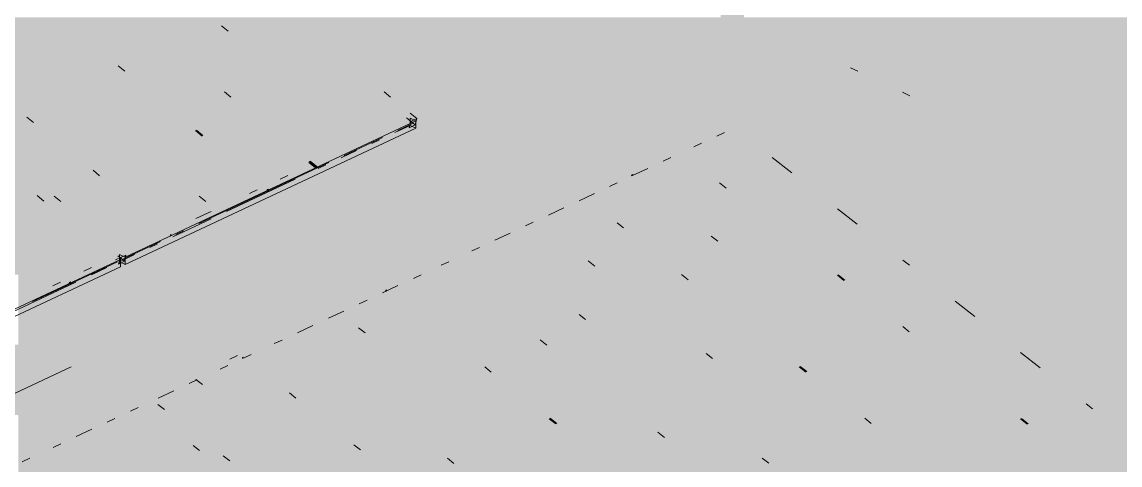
# Model space of a CAD drawing. Header units: millimetres. Extents: x 5 to 1315, y 5 to 292.
# Drawn here: x 1138.85 to 1146.66, y 240.31 to 243.47 of the extents above; entities that cross this region are included whole.
import ezdxf

# ---------------------------------------------------------------- set-up
doc = ezdxf.new("R2010")
doc.units = ezdxf.units.MM
doc.layers.add('EXISTING', color=7, linetype='Continuous')
doc.layers.add('IMAGES', color=7, linetype='Continuous')

# ---------------------------------------------------------------- blocks, each defined once
blk = doc.blocks.new('SHEET_03')
at = {"layer": 'EXISTING', "color": 250, "lineweight": 9}
for p, q in [((240.3138, 243.4017), (240.2673, 243.4399)), ((239.5774, 243.116), (239.5309, 243.1542)), ((244.7962, 243.1156), (244.7433, 243.1405)), ((240.2873, 242.9693), (240.3338, 242.9311)), ((241.4707, 242.9311), (241.4243, 242.9693)), ((245.167, 242.9416), (245.114, 242.9665)), ((241.6565, 242.7783), (241.6101, 242.8165)), ((238.8808, 242.789), (238.9273, 242.7508)), ((239.5811, 241.7907), (241.6509, 242.7624)), ((241.5003, 242.6788), (241.6092, 242.7299)), ((241.5211, 242.695), (241.63, 242.7462)), ((241.63, 242.7462), (241.5836, 242.7844)), ((241.6452, 242.7336), (241.5988, 242.7718)), ((241.6149, 242.7588), (241.6035, 242.714)), ((241.6035, 242.714), (241.6452, 242.7336)), ((241.6092, 242.782), (241.6509, 242.7624)), ((241.6092, 242.7299), (241.6092, 242.782)), ((241.6509, 242.7104), (241.6092, 242.7299)), ((241.6565, 242.7783), (241.6149, 242.7588)), ((241.6452, 242.7336), (241.6565, 242.7783)), ((241.6509, 242.7624), (241.6509, 242.7104)), ((239.5811, 241.7387), (241.6509, 242.7104)), ((240.0817, 242.6928), (240.1282, 242.6546)), ((240.1348, 242.6577), (240.0884, 242.6959)), ((241.1398, 242.516), (241.4122, 242.6439)), ((243.7923, 242.6539), (243.8467, 242.6794)), ((241.3369, 242.6021), (241.3913, 242.6276)), ((243.6289, 242.5772), (243.6833, 242.6027)), ((241.119, 242.4998), (241.2279, 242.5509)), ((243.411, 242.4749), (243.4655, 242.5005)), ((244.3255, 242.3924), (244.1858, 242.502)), ((239.3985, 242.372), (239.352, 242.4102)), ((240.105, 242.0302), (241.0309, 242.4649)), ((240.9359, 242.4275), (240.8894, 242.4657)), ((240.8912, 242.4729), (240.9377, 242.4347)), ((240.9425, 242.4307), (240.8961, 242.4688)), ((240.9444, 242.4378), (240.8979, 242.476)), ((240.9377, 242.4347), (240.9359, 242.4275)), ((240.9359, 242.4275), (240.9425, 242.4307)), ((240.9444, 242.4378), (240.9377, 242.4347)), ((240.9425, 242.4307), (240.9444, 242.4378)), ((240.9556, 242.4231), (241.0101, 242.4486)), ((243.1931, 242.3726), (243.3021, 242.4237)), ((240.302, 242.1162), (240.7922, 242.3464)), ((240.7377, 242.3728), (240.6833, 242.3473)), ((243.0297, 242.2959), (243.0842, 242.3215)), ((243.1863, 242.3701), (243.1879, 242.3774)), ((243.193, 242.3732), (243.1863, 242.3701)), ((243.1879, 242.3774), (243.1946, 242.3805)), ((243.1946, 242.3805), (243.193, 242.3732)), ((240.5199, 242.2705), (240.4654, 242.245)), ((240.5927, 242.2727), (240.5909, 242.2656)), ((240.5909, 242.2656), (240.5976, 242.2687)), ((240.5994, 242.2759), (240.5927, 242.2727)), ((240.5976, 242.2687), (240.5994, 242.2759)), ((242.8119, 242.1936), (242.9208, 242.2447)), ((243.8124, 242.32), (243.8589, 242.2834)), ((238.9543, 242.2297), (239.0008, 242.1915)), ((239.1222, 242.1885), (239.0758, 242.2267)), ((240.1084, 242.2254), (240.1549, 242.1872)), ((240.1931, 242.1171), (240.0841, 242.066)), ((242.594, 242.0913), (242.7029, 242.1425)), ((244.7913, 242.0268), (244.6515, 242.1365)), ((239.9207, 241.9372), (240.1931, 242.0651)), ((242.4306, 242.0146), (242.4851, 242.0402)), ((243.1291, 241.9992), (243.0825, 242.0358)), ((239.9028, 241.9488), (239.901, 241.9417)), ((239.901, 241.9417), (239.9077, 241.9448)), ((239.9095, 241.952), (239.9028, 241.9488)), ((239.9077, 241.9448), (239.9095, 241.952)), ((239.9416, 241.9535), (239.996, 241.979)), ((242.2127, 241.9123), (242.3217, 241.9635)), ((243.8001, 241.9053), (243.7535, 241.9418)), ((239.5603, 241.7745), (239.8326, 241.9023)), ((239.7573, 241.8605), (239.8118, 241.8861)), ((242.0493, 241.8356), (242.1038, 241.8612)), ((237.5114, 240.819), (239.5478, 241.7751)), ((239.5534, 241.791), (239.5118, 241.7714)), ((239.529, 241.8001), (239.5755, 241.7619)), ((239.5451, 241.7871), (239.5338, 241.7423)), ((239.5394, 241.8103), (239.5394, 241.7582)), ((239.5811, 241.7907), (239.5394, 241.8103)), ((239.5394, 241.7582), (239.6484, 241.8094)), ((239.5421, 241.7462), (239.5534, 241.791)), ((239.5868, 241.8066), (239.5451, 241.7871)), ((239.5478, 241.7751), (239.5478, 241.723)), ((239.5755, 241.7619), (239.5868, 241.8066)), ((239.5811, 241.7387), (239.5811, 241.7907)), ((237.5114, 240.767), (239.5478, 241.723)), ((238.9215, 241.4746), (239.5269, 241.7588)), ((239.341, 241.7171), (239.286, 241.6913)), ((239.341, 241.6651), (239.4511, 241.7167)), ((239.5338, 241.7423), (239.5755, 241.7619)), ((239.5394, 241.7582), (239.5811, 241.7387)), ((241.8315, 241.7333), (241.8859, 241.7589)), ((242.9239, 241.7276), (242.8773, 241.7641)), ((245.1639, 241.7343), (245.1173, 241.7709)), ((241.633, 241.6402), (241.688, 241.666)), ((243.5416, 241.6671), (243.5882, 241.6305)), ((244.6507, 241.6619), (244.6973, 241.6254)), ((244.704, 241.6285), (244.6574, 241.6651)), ((238.7356, 241.3808), (239.2309, 241.6134)), ((239.1208, 241.6137), (239.0658, 241.5879)), ((239.1851, 241.6119), (239.1833, 241.6047)), ((239.1833, 241.6047), (239.19, 241.6079)), ((239.1918, 241.615), (239.1851, 241.6119)), ((239.19, 241.6079), (239.1918, 241.615)), ((241.4129, 241.5368), (241.5229, 241.5885)), ((241.4337, 241.5473), (241.4354, 241.5546)), ((241.4404, 241.5504), (241.4337, 241.5473)), ((241.4354, 241.5546), (241.442, 241.5577)), ((241.442, 241.5577), (241.4404, 241.5504)), ((241.2477, 241.4593), (241.3028, 241.4851)), ((245.6296, 241.3687), (245.4899, 241.4784)), ((241.0276, 241.3559), (241.1377, 241.4076)), ((242.8584, 241.3463), (242.8118, 241.3828)), ((240.8074, 241.2526), (240.9175, 241.3043)), ((241.2889, 241.2522), (241.2424, 241.2887)), ((245.1165, 241.2963), (245.163, 241.2598)), ((240.6423, 241.1751), (240.6974, 241.2009)), ((242.5818, 241.1648), (242.5352, 241.2013)), ((240.3805, 241.0913), (240.3255, 241.0654)), ((240.4155, 241.0693), (240.4172, 241.0766)), ((240.4172, 241.0766), (240.4238, 241.0797)), ((240.4222, 241.0717), (240.4772, 241.0975)), ((243.7622, 241.0695), (243.7157, 241.1061)), ((246.0954, 241.0031), (245.9556, 241.1128)), ((238.4629, 240.6652), (239.1963, 241.0095)), ((240.257, 240.9942), (240.3121, 241.02)), ((242.1872, 240.9728), (242.1407, 241.0093)), ((244.38, 241.009), (244.4266, 240.9724)), ((244.4332, 240.9756), (244.3866, 241.0121)), ((240.0369, 240.8908), (240.0919, 240.9167)), ((240.0844, 240.9204), (240.0828, 240.9131)), ((240.131, 240.8838), (240.0844, 240.9204)), ((239.8167, 240.7875), (239.9268, 240.8392)), ((240.7964, 240.7872), (240.7499, 240.8238)), ((239.6183, 240.6943), (239.6733, 240.7201)), ((239.86, 240.7049), (239.8134, 240.7415)), ((246.468, 240.7107), (246.4214, 240.7472)), ((239.4532, 240.6168), (239.5082, 240.6426)), ((242.5998, 240.6406), (242.6463, 240.6041)), ((242.653, 240.6072), (242.6064, 240.6438)), ((244.8457, 240.6434), (244.8923, 240.6069)), ((245.9548, 240.6383), (246.0014, 240.6017)), ((246.0081, 240.6049), (245.9615, 240.6414)), ((239.233, 240.5134), (239.3431, 240.5651)), ((243.4201, 240.5067), (243.3736, 240.5433)), ((239.0679, 240.4359), (239.1229, 240.4618)), ((240.0644, 240.4503), (240.111, 240.4138)), ((241.2089, 240.4551), (241.2555, 240.4185)), ((240.3257, 240.3393), (240.2791, 240.3759)), ((238.8478, 240.3326), (238.9028, 240.3584)), ((241.8744, 240.3585), (241.9209, 240.322)), ((244.1625, 240.3227), (244.1159, 240.3592))]:
    blk.add_line(p, q, dxfattribs=at)
at = {"layer": 'IMAGES', "color": 7}
for points in [[(243.8206, 243.3333), (243.9872, 243.3333), (243.8206, 243.6667), (243.9872, 243.6667)], [(238.155, 243.3333), (240.6545, 243.3333), (238.155, 243.5), (240.6545, 243.5)], [(240.6545, 243.3333), (240.8211, 243.3333), (240.6545, 243.5), (240.8211, 243.5)], [(240.8211, 243.3333), (240.9878, 243.3333), (240.8211, 243.5), (240.9878, 243.5)], [(240.9878, 243.3333), (241.1544, 243.3333), (240.9878, 243.5), (241.1544, 243.5)], [(241.1544, 243.3333), (243.3207, 243.3333), (241.1544, 243.5), (243.3207, 243.5)], [(243.3207, 243.3333), (243.4873, 243.3333), (243.3207, 243.5), (243.4873, 243.5)], [(243.4873, 243.3333), (243.654, 243.3333), (243.4873, 243.5), (243.654, 243.5)], [(243.654, 243.3333), (243.8206, 243.3333), (243.654, 243.5), (243.8206, 243.5)], [(243.9872, 243.3333), (244.1539, 243.3333), (243.9872, 243.5), (244.1539, 243.5)], [(244.1539, 243.1667), (244.3205, 243.1667), (244.1539, 243.5), (244.3205, 243.5)], [(244.3205, 243.3333), (244.4871, 243.3333), (244.3205, 243.5), (244.4871, 243.5)], [(244.4871, 243.3333), (244.8204, 243.3333), (244.4871, 243.5), (244.8204, 243.5)], [(244.8204, 243.3333), (247.3199, 243.3333), (244.8204, 243.5), (247.3199, 243.5)], [(237.9883, 243.1667), (239.3214, 243.1667), (237.9883, 243.3333), (239.3214, 243.3333)], [(239.3214, 243.1667), (239.4881, 243.1667), (239.3214, 243.3333), (239.4881, 243.3333)], [(239.4881, 243.1667), (240.4879, 243.1667), (239.4881, 243.3333), (240.4879, 243.3333)], [(240.4879, 243.1667), (240.6545, 243.1667), (240.4879, 243.3333), (240.6545, 243.3333)], [(240.6545, 243.1667), (240.9878, 243.1667), (240.6545, 243.3333), (240.9878, 243.3333)], [(240.9878, 243.1667), (241.1544, 243.1667), (240.9878, 243.3333), (241.1544, 243.3333)], [(241.1544, 243.1667), (241.3211, 243.1667), (241.1544, 243.3333), (241.3211, 243.3333)], [(241.3211, 243.1667), (241.4877, 243.1667), (241.3211, 243.3333), (241.4877, 243.3333)], [(241.4877, 243.1667), (243.654, 243.1667), (241.4877, 243.3333), (243.654, 243.3333)], [(243.654, 243.1667), (243.8206, 243.1667), (243.654, 243.3333), (243.8206, 243.3333)], [(243.8206, 243.1667), (243.9872, 243.1667), (243.8206, 243.3333), (243.9872, 243.3333)], [(243.9872, 243.1667), (244.1539, 243.1667), (243.9872, 243.3333), (244.1539, 243.3333)], [(244.3205, 243.1667), (244.4871, 243.1667), (244.3205, 243.3333), (244.4871, 243.3333)], [(244.4871, 243.1667), (244.6538, 243.1667), (244.4871, 243.3333), (244.6538, 243.3333)], [(244.6538, 243.1667), (244.8204, 243.1667), (244.6538, 243.3333), (244.8204, 243.3333)], [(244.8204, 243.1667), (245.1537, 243.1667), (244.8204, 243.3333), (245.1537, 243.3333)], [(245.1537, 243.1667), (247.4866, 243.1667), (245.1537, 243.3333), (247.4866, 243.3333)], [(238.6549, 243), (241.1544, 243), (238.6549, 243.1667), (241.1544, 243.1667)], [(241.1544, 243), (241.3211, 243), (241.1544, 243.1667), (241.3211, 243.1667)], [(241.3211, 243), (241.4877, 243), (241.3211, 243.1667), (241.4877, 243.1667)], [(241.4877, 243), (241.6543, 243), (241.4877, 243.1667), (241.6543, 243.1667)], [(241.6543, 243), (243.9872, 243), (241.6543, 243.1667), (243.9872, 243.1667)], [(243.9872, 243), (244.1539, 243), (243.9872, 243.1667), (244.1539, 243.1667)], [(244.1539, 243), (244.3205, 243), (244.1539, 243.1667), (244.3205, 243.1667)], [(244.3205, 243), (244.6538, 243), (244.3205, 243.1667), (244.6538, 243.1667)], [(244.6538, 243), (244.8204, 243), (244.6538, 243.1667), (244.8204, 243.1667)], [(244.8204, 243), (244.987, 243), (244.8204, 243.1667), (244.987, 243.1667)], [(244.987, 243), (245.1537, 243), (244.987, 243.1667), (245.1537, 243.1667)], [(245.1537, 243), (245.3203, 243), (245.1537, 243.1667), (245.3203, 243.1667)], [(245.3203, 243), (245.4869, 243), (245.3203, 243.1667), (245.4869, 243.1667)], [(245.4869, 243), (248.4864, 243), (245.4869, 243.1667), (248.4864, 243.1667)], [(238.155, 242.8333), (239.6547, 242.8333), (238.155, 243), (239.6547, 243)], [(239.6547, 242.8333), (239.8213, 242.8333), (239.6547, 243), (239.8213, 243)], [(239.8213, 242.8333), (241.4877, 242.8333), (239.8213, 243), (241.4877, 243)], [(241.4877, 242.8333), (241.6543, 242.8333), (241.4877, 243), (241.6543, 243)], [(241.6543, 242.8333), (241.821, 242.8333), (241.6543, 243), (241.821, 243)], [(241.821, 242.8333), (243.654, 242.8333), (241.821, 243), (243.654, 243)], [(243.654, 242.8333), (244.1539, 242.8333), (243.654, 243), (244.1539, 243)], [(244.1539, 242.8333), (244.3205, 242.8333), (244.1539, 243), (244.3205, 243)], [(244.3205, 242.8333), (244.6538, 242.8333), (244.3205, 243), (244.6538, 243)], [(244.6538, 242.8333), (244.987, 242.8333), (244.6538, 243), (244.987, 243)], [(244.987, 242.8333), (245.1537, 242.8333), (244.987, 243), (245.1537, 243)], [(245.1537, 242.8333), (245.3203, 242.8333), (245.1537, 243), (245.3203, 243)], [(245.3203, 242.8333), (245.4869, 242.8333), (245.3203, 243), (245.4869, 243)], [(245.4869, 242.8333), (245.6536, 242.8333), (245.4869, 243), (245.6536, 243)], [(245.6536, 242.8333), (245.8202, 242.8333), (245.6536, 243), (245.8202, 243)], [(245.8202, 242.8333), (248.653, 242.8333), (245.8202, 243), (248.653, 243)], [(236.8219, 242.6667), (240.3212, 242.6667), (236.8219, 242.8333), (240.3212, 242.8333)], [(240.3212, 242.6667), (240.4879, 242.6667), (240.3212, 242.8333), (240.4879, 242.8333)], [(240.4879, 242.6667), (241.3211, 242.6667), (240.4879, 242.8333), (241.3211, 242.8333)], [(241.3211, 242.6667), (241.4877, 242.6667), (241.3211, 242.8333), (241.4877, 242.8333)], [(241.4877, 242.6667), (241.6543, 242.6667), (241.4877, 242.8333), (241.6543, 242.8333)], [(241.6543, 242.5), (241.821, 242.5), (241.6543, 242.8333), (241.821, 242.8333)], [(241.821, 242.5), (241.9876, 242.5), (241.821, 242.8333), (241.9876, 242.8333)], [(241.9876, 242.6667), (243.3207, 242.6667), (241.9876, 242.8333), (243.3207, 242.8333)], [(243.3207, 242.5), (243.4873, 242.5), (243.3207, 242.8333), (243.4873, 242.8333)], [(243.4873, 242.6667), (243.654, 242.6667), (243.4873, 242.8333), (243.654, 242.8333)], [(243.654, 242.6667), (243.8206, 242.6667), (243.654, 242.8333), (243.8206, 242.8333)], [(243.8206, 242.6667), (243.9872, 242.6667), (243.8206, 242.8333), (243.9872, 242.8333)], [(243.9872, 242.6667), (244.1539, 242.6667), (243.9872, 242.8333), (244.1539, 242.8333)], [(244.1539, 242.6667), (244.3205, 242.6667), (244.1539, 242.8333), (244.3205, 242.8333)], [(244.3205, 242.6667), (244.6538, 242.6667), (244.3205, 242.8333), (244.6538, 242.8333)], [(244.6538, 242.6667), (245.1537, 242.6667), (244.6538, 242.8333), (245.1537, 242.8333)], [(245.1537, 242.6667), (245.3203, 242.6667), (245.1537, 242.8333), (245.3203, 242.8333)], [(245.3203, 242.6667), (245.6536, 242.6667), (245.3203, 242.8333), (245.6536, 242.8333)], [(245.6536, 242.6667), (245.8202, 242.6667), (245.6536, 242.8333), (245.8202, 242.8333)], [(245.8202, 242.6667), (246.1535, 242.6667), (245.8202, 242.8333), (246.1535, 242.8333)], [(246.1535, 242.6667), (246.3201, 242.6667), (246.1535, 242.8333), (246.3201, 242.8333)], [(246.3201, 242.6667), (248.9863, 242.6667), (246.3201, 242.8333), (248.9863, 242.8333)], [(236.9885, 242.5), (238.9882, 242.5), (236.9885, 242.6667), (238.9882, 242.6667)], [(238.9882, 242.5), (239.1548, 242.5), (238.9882, 242.6667), (239.1548, 242.6667)], [(239.1548, 242.5), (239.6547, 242.5), (239.1548, 242.6667), (239.6547, 242.6667)], [(239.6547, 242.5), (239.8213, 242.5), (239.6547, 242.6667), (239.8213, 242.6667)], [(239.8213, 242.5), (240.9878, 242.5), (239.8213, 242.6667), (240.9878, 242.6667)], [(240.9878, 242.5), (241.4877, 242.5), (240.9878, 242.6667), (241.4877, 242.6667)], [(241.4877, 242.5), (241.6543, 242.5), (241.4877, 242.6667), (241.6543, 242.6667)], [(241.9876, 242.5), (243.154, 242.5), (241.9876, 242.6667), (243.154, 242.6667)], [(243.154, 242.5), (243.3207, 242.5), (243.154, 242.6667), (243.3207, 242.6667)], [(243.4873, 242.5), (243.654, 242.5), (243.4873, 242.6667), (243.654, 242.6667)], [(243.654, 242.5), (243.8206, 242.5), (243.654, 242.6667), (243.8206, 242.6667)], [(243.8206, 242.5), (243.9872, 242.5), (243.8206, 242.6667), (243.9872, 242.6667)], [(243.9872, 242.5), (244.1539, 242.5), (243.9872, 242.6667), (244.1539, 242.6667)], [(244.1539, 242.5), (244.3205, 242.5), (244.1539, 242.6667), (244.3205, 242.6667)], [(244.3205, 242.5), (244.4871, 242.5), (244.3205, 242.6667), (244.4871, 242.6667)], [(244.4871, 242.5), (245.1537, 242.5), (244.4871, 242.6667), (245.1537, 242.6667)], [(245.1537, 242.5), (245.3203, 242.5), (245.1537, 242.6667), (245.3203, 242.6667)], [(245.3203, 242.5), (245.4869, 242.5), (245.3203, 242.6667), (245.4869, 242.6667)], [(245.4869, 242.5), (245.6536, 242.5), (245.4869, 242.6667), (245.6536, 242.6667)], [(245.6536, 242.5), (245.9869, 242.5), (245.6536, 242.6667), (245.9869, 242.6667)], [(245.9869, 242.3333), (246.1535, 242.3333), (245.9869, 242.6667), (246.1535, 242.6667)], [(246.1535, 242.5), (246.3201, 242.5), (246.1535, 242.6667), (246.3201, 242.6667)], [(246.3201, 242.5), (246.4868, 242.5), (246.3201, 242.6667), (246.4868, 242.6667)], [(246.4868, 242.5), (246.6534, 242.5), (246.4868, 242.6667), (246.6534, 242.6667)], [(246.6534, 242.5), (249.3196, 242.5), (246.6534, 242.6667), (249.3196, 242.6667)], [(238.6549, 242.3333), (238.9882, 242.3333), (238.6549, 242.5), (238.9882, 242.5)], [(238.9882, 242.3333), (240.3212, 242.3333), (238.9882, 242.5), (240.3212, 242.5)], [(240.3212, 242), (240.4879, 242), (240.3212, 242.5), (240.4879, 242.5)], [(240.4879, 242.3333), (240.9878, 242.3333), (240.4879, 242.5), (240.9878, 242.5)], [(240.9878, 242.3333), (241.1544, 242.3333), (240.9878, 242.5), (241.1544, 242.5)], [(241.1544, 242.3333), (241.3211, 242.3333), (241.1544, 242.5), (241.3211, 242.5)], [(241.3211, 242.3333), (241.4877, 242.3333), (241.3211, 242.5), (241.4877, 242.5)], [(241.4877, 242.1667), (241.6543, 242.1667), (241.4877, 242.5), (241.6543, 242.5)], [(241.6543, 242.1667), (241.821, 242.1667), (241.6543, 242.5), (241.821, 242.5)], [(241.821, 242.3333), (242.8208, 242.3333), (241.821, 242.5), (242.8208, 242.5)], [(242.8208, 242.3333), (243.154, 242.3333), (242.8208, 242.5), (243.154, 242.5)], [(243.154, 242.3333), (243.3207, 242.3333), (243.154, 242.5), (243.3207, 242.5)], [(243.3207, 242.3333), (243.654, 242.3333), (243.3207, 242.5), (243.654, 242.5)], [(243.654, 242.3333), (244.1539, 242.3333), (243.654, 242.5), (244.1539, 242.5)], [(244.1539, 242.3333), (244.3205, 242.3333), (244.1539, 242.5), (244.3205, 242.5)], [(244.3205, 242.3333), (244.4871, 242.3333), (244.3205, 242.5), (244.4871, 242.5)], [(244.4871, 242.3333), (245.1537, 242.3333), (244.4871, 242.5), (245.1537, 242.5)], [(245.1537, 242.3333), (245.4869, 242.3333), (245.1537, 242.5), (245.4869, 242.5)], [(245.4869, 242.3333), (245.6536, 242.3333), (245.4869, 242.5), (245.6536, 242.5)], [(245.6536, 242.3333), (245.8202, 242.3333), (245.6536, 242.5), (245.8202, 242.5)], [(245.8202, 242.3333), (245.9869, 242.3333), (245.8202, 242.5), (245.9869, 242.5)], [(246.1535, 242.3333), (246.3201, 242.3333), (246.1535, 242.5), (246.3201, 242.5)], [(246.3201, 242.3333), (246.4868, 242.3333), (246.3201, 242.5), (246.4868, 242.5)], [(246.4868, 242.3333), (246.6534, 242.3333), (246.4868, 242.5), (246.6534, 242.5)], [(246.6534, 242.3333), (246.82, 242.3333), (246.6534, 242.5), (246.82, 242.5)], [(237.9883, 242.1667), (239.4881, 242.1667), (237.9883, 242.3333), (239.4881, 242.3333)], [(239.4881, 242.1667), (239.6547, 242.1667), (239.4881, 242.3333), (239.6547, 242.3333)], [(239.6547, 242.1667), (240.3212, 242.1667), (239.6547, 242.3333), (240.3212, 242.3333)], [(240.4879, 242), (240.6545, 242), (240.4879, 242.3333), (240.6545, 242.3333)], [(240.6545, 242.1667), (240.8211, 242.1667), (240.6545, 242.3333), (240.8211, 242.3333)], [(240.8211, 242.1667), (240.9878, 242.1667), (240.8211, 242.3333), (240.9878, 242.3333)], [(240.9878, 242.1667), (241.1544, 242.1667), (240.9878, 242.3333), (241.1544, 242.3333)], [(241.1544, 242.1667), (241.3211, 242.1667), (241.1544, 242.3333), (241.3211, 242.3333)], [(241.3211, 242.1667), (241.4877, 242.1667), (241.3211, 242.3333), (241.4877, 242.3333)], [(241.821, 242.1667), (242.3209, 242.1667), (241.821, 242.3333), (242.3209, 242.3333)], [(242.3209, 242.1667), (242.6541, 242.1667), (242.3209, 242.3333), (242.6541, 242.3333)], [(242.6541, 242.1667), (242.8208, 242.1667), (242.6541, 242.3333), (242.8208, 242.3333)], [(242.8208, 242.1667), (242.9874, 242.1667), (242.8208, 242.3333), (242.9874, 242.3333)], [(242.9874, 242.1667), (243.154, 242.1667), (242.9874, 242.3333), (243.154, 242.3333)], [(243.154, 242.1667), (243.3207, 242.1667), (243.154, 242.3333), (243.3207, 242.3333)], [(243.3207, 242.1667), (243.4873, 242.1667), (243.3207, 242.3333), (243.4873, 242.3333)], [(243.4873, 242.1667), (244.4871, 242.1667), (243.4873, 242.3333), (244.4871, 242.3333)], [(244.4871, 242.1667), (244.6538, 242.1667), (244.4871, 242.3333), (244.6538, 242.3333)], [(244.6538, 242.1667), (244.8204, 242.1667), (244.6538, 242.3333), (244.8204, 242.3333)], [(244.8204, 242.1667), (244.987, 242.1667), (244.8204, 242.3333), (244.987, 242.3333)], [(244.987, 242.1667), (245.1537, 242.1667), (244.987, 242.3333), (245.1537, 242.3333)], [(245.1537, 242), (245.3203, 242), (245.1537, 242.3333), (245.3203, 242.3333)], [(245.3203, 242.1667), (245.8202, 242.1667), (245.3203, 242.3333), (245.8202, 242.3333)], [(245.8202, 242.1667), (245.9869, 242.1667), (245.8202, 242.3333), (245.9869, 242.3333)], [(245.9869, 242.1667), (246.1535, 242.1667), (245.9869, 242.3333), (246.1535, 242.3333)], [(246.1535, 242.1667), (246.3201, 242.1667), (246.1535, 242.3333), (246.3201, 242.3333)], [(246.3201, 242.1667), (246.4868, 242.1667), (246.3201, 242.3333), (246.4868, 242.3333)], [(246.4868, 242.1667), (246.6534, 242.1667), (246.4868, 242.3333), (246.6534, 242.3333)], [(246.6534, 242), (246.82, 242), (246.6534, 242.3333), (246.82, 242.3333)], [(237.6551, 242), (238.9882, 242), (237.6551, 242.1667), (238.9882, 242.1667)], [(238.9882, 242), (239.3214, 242), (238.9882, 242.1667), (239.3214, 242.1667)], [(239.3214, 242), (240.3212, 242), (239.3214, 242.1667), (240.3212, 242.1667)], [(240.6545, 242), (240.8211, 242), (240.6545, 242.1667), (240.8211, 242.1667)], [(240.8211, 242), (240.9878, 242), (240.8211, 242.1667), (240.9878, 242.1667)], [(240.9878, 242), (241.3211, 242), (240.9878, 242.1667), (241.3211, 242.1667)], [(241.3211, 242), (241.4877, 242), (241.3211, 242.1667), (241.4877, 242.1667)], [(241.4877, 241.8333), (241.6543, 241.8333), (241.4877, 242.1667), (241.6543, 242.1667)], [(241.6543, 241.8333), (241.821, 241.8333), (241.6543, 242.1667), (241.821, 242.1667)], [(241.821, 242), (241.9876, 242), (241.821, 242.1667), (241.9876, 242.1667)], [(241.9876, 242), (242.1542, 242), (241.9876, 242.1667), (242.1542, 242.1667)], [(242.1542, 242), (242.3209, 242), (242.1542, 242.1667), (242.3209, 242.1667)], [(242.3209, 242), (242.4875, 242), (242.3209, 242.1667), (242.4875, 242.1667)], [(242.4875, 242), (242.6541, 242), (242.4875, 242.1667), (242.6541, 242.1667)], [(242.6541, 242), (242.8208, 242), (242.6541, 242.1667), (242.8208, 242.1667)], [(242.8208, 242), (244.4871, 242), (242.8208, 242.1667), (244.4871, 242.1667)], [(244.4871, 242), (244.6538, 242), (244.4871, 242.1667), (244.6538, 242.1667)], [(244.6538, 242), (244.8204, 242), (244.6538, 242.1667), (244.8204, 242.1667)], [(244.8204, 242), (245.1537, 242), (244.8204, 242.1667), (245.1537, 242.1667)], [(245.3203, 242), (245.6536, 242), (245.3203, 242.1667), (245.6536, 242.1667)], [(245.6536, 242), (245.8202, 242), (245.6536, 242.1667), (245.8202, 242.1667)], [(245.8202, 242), (246.1535, 242), (245.8202, 242.1667), (246.1535, 242.1667)], [(246.1535, 242), (246.3201, 242), (246.1535, 242.1667), (246.3201, 242.1667)], [(246.3201, 242), (246.4868, 242), (246.3201, 242.1667), (246.4868, 242.1667)], [(246.4868, 242), (246.6534, 242), (246.4868, 242.1667), (246.6534, 242.1667)], [(237.8217, 241.8333), (239.4881, 241.8333), (237.8217, 242), (239.4881, 242)], [(239.4881, 241.8333), (239.8213, 241.8333), (239.4881, 242), (239.8213, 242)], [(239.8213, 241.8333), (240.1546, 241.8333), (239.8213, 242), (240.1546, 242)], [(240.1546, 241.8333), (240.3212, 241.8333), (240.1546, 242), (240.3212, 242)], [(240.3212, 241.8333), (240.4879, 241.8333), (240.3212, 242), (240.4879, 242)], [(240.4879, 241.8333), (240.6545, 241.8333), (240.4879, 242), (240.6545, 242)], [(240.6545, 241.8333), (240.8211, 241.8333), (240.6545, 242), (240.8211, 242)], [(240.8211, 241.8333), (241.4877, 241.8333), (240.8211, 242), (241.4877, 242)], [(241.821, 241.8333), (241.9876, 241.8333), (241.821, 242), (241.9876, 242)], [(241.9876, 241.8333), (242.1542, 241.8333), (241.9876, 242), (242.1542, 242)], [(242.1542, 241.8333), (242.3209, 241.8333), (242.1542, 242), (242.3209, 242)], [(242.3209, 241.8333), (243.154, 241.8333), (242.3209, 242), (243.154, 242)], [(243.154, 241.8333), (243.3207, 241.8333), (243.154, 242), (243.3207, 242)], [(243.3207, 241.8333), (244.6538, 241.8333), (243.3207, 242), (244.6538, 242)], [(244.6538, 241.8333), (244.8204, 241.8333), (244.6538, 242), (244.8204, 242)], [(244.8204, 241.8333), (244.987, 241.8333), (244.8204, 242), (244.987, 242)], [(244.987, 241.8333), (245.1537, 241.8333), (244.987, 242), (245.1537, 242)], [(245.1537, 241.8333), (245.6536, 241.8333), (245.1537, 242), (245.6536, 242)], [(245.6536, 241.6667), (245.8202, 241.6667), (245.6536, 242), (245.8202, 242)], [(245.8202, 241.6667), (245.9869, 241.6667), (245.8202, 242), (245.9869, 242)], [(245.9869, 241.8333), (246.4868, 241.8333), (245.9869, 242), (246.4868, 242)], [(246.4868, 241.8333), (246.6534, 241.8333), (246.4868, 242), (246.6534, 242)], [(246.6534, 241.8333), (246.82, 241.8333), (246.6534, 242), (246.82, 242)], [(238.4882, 241.6667), (239.3214, 241.6667), (238.4882, 241.8333), (239.3214, 241.8333)], [(239.3214, 241.5), (239.4881, 241.5), (239.3214, 241.8333), (239.4881, 241.8333)], [(239.4881, 241.6667), (239.988, 241.6667), (239.4881, 241.8333), (239.988, 241.8333)], [(239.988, 241.6667), (240.1546, 241.6667), (239.988, 241.8333), (240.1546, 241.8333)], [(240.1546, 241.6667), (240.3212, 241.6667), (240.1546, 241.8333), (240.3212, 241.8333)], [(240.3212, 241.6667), (240.4879, 241.6667), (240.3212, 241.8333), (240.4879, 241.8333)], [(240.4879, 241.6667), (241.3211, 241.6667), (240.4879, 241.8333), (241.3211, 241.8333)], [(241.3211, 241.6667), (241.4877, 241.6667), (241.3211, 241.8333), (241.4877, 241.8333)], [(241.4877, 241.6667), (241.6543, 241.6667), (241.4877, 241.8333), (241.6543, 241.8333)], [(241.6543, 241.6667), (241.821, 241.6667), (241.6543, 241.8333), (241.821, 241.8333)], [(241.821, 241.6667), (241.9876, 241.6667), (241.821, 241.8333), (241.9876, 241.8333)], [(241.9876, 241.6667), (244.3205, 241.6667), (241.9876, 241.8333), (244.3205, 241.8333)], [(244.3205, 241.6667), (244.4871, 241.6667), (244.3205, 241.8333), (244.4871, 241.8333)], [(244.4871, 241.6667), (244.987, 241.6667), (244.4871, 241.8333), (244.987, 241.8333)], [(244.987, 241.6667), (245.1537, 241.6667), (244.987, 241.8333), (245.1537, 241.8333)], [(245.1537, 241.6667), (245.3203, 241.6667), (245.1537, 241.8333), (245.3203, 241.8333)], [(245.3203, 241.6667), (245.4869, 241.6667), (245.3203, 241.8333), (245.4869, 241.8333)], [(245.4869, 241.6667), (245.6536, 241.6667), (245.4869, 241.8333), (245.6536, 241.8333)], [(245.9869, 241.6667), (246.82, 241.6667), (245.9869, 241.8333), (246.82, 241.8333)], [(238.8215, 241.5), (239.1548, 241.5), (238.8215, 241.6667), (239.1548, 241.6667)], [(239.1548, 241.5), (239.3214, 241.5), (239.1548, 241.6667), (239.3214, 241.6667)], [(239.4881, 241.5), (239.6547, 241.5), (239.4881, 241.6667), (239.6547, 241.6667)], [(239.6547, 241.5), (239.8213, 241.5), (239.6547, 241.6667), (239.8213, 241.6667)], [(239.8213, 241.5), (239.988, 241.5), (239.8213, 241.6667), (239.988, 241.6667)], [(239.988, 241.5), (240.1546, 241.5), (239.988, 241.6667), (240.1546, 241.6667)], [(240.1546, 241.5), (240.8211, 241.5), (240.1546, 241.6667), (240.8211, 241.6667)], [(240.8211, 241.5), (240.9878, 241.5), (240.8211, 241.6667), (240.9878, 241.6667)], [(240.9878, 241.5), (241.3211, 241.5), (240.9878, 241.6667), (241.3211, 241.6667)], [(241.3211, 241.5), (241.4877, 241.5), (241.3211, 241.6667), (241.4877, 241.6667)], [(241.4877, 241.5), (241.6543, 241.5), (241.4877, 241.6667), (241.6543, 241.6667)], [(241.6543, 241.5), (241.821, 241.5), (241.6543, 241.6667), (241.821, 241.6667)], [(241.821, 241.5), (241.9876, 241.5), (241.821, 241.6667), (241.9876, 241.6667)], [(241.9876, 241.5), (242.4875, 241.5), (241.9876, 241.6667), (242.4875, 241.6667)], [(242.4875, 241.5), (242.6541, 241.5), (242.4875, 241.6667), (242.6541, 241.6667)], [(242.6541, 241.5), (243.654, 241.5), (242.6541, 241.6667), (243.654, 241.6667)], [(243.654, 241.5), (243.8206, 241.5), (243.654, 241.6667), (243.8206, 241.6667)], [(243.8206, 241.5), (245.1537, 241.5), (243.8206, 241.6667), (245.1537, 241.6667)], [(245.1537, 241.5), (245.3203, 241.5), (245.1537, 241.6667), (245.3203, 241.6667)], [(245.3203, 241.5), (245.4869, 241.5), (245.3203, 241.6667), (245.4869, 241.6667)], [(245.4869, 241.5), (245.6536, 241.5), (245.4869, 241.6667), (245.6536, 241.6667)], [(245.6536, 241.5), (245.8202, 241.5), (245.6536, 241.6667), (245.8202, 241.6667)], [(245.8202, 241.5), (246.4868, 241.5), (245.8202, 241.6667), (246.4868, 241.6667)], [(246.4868, 241.5), (246.6534, 241.5), (246.4868, 241.6667), (246.6534, 241.6667)], [(246.6534, 241.5), (247.1533, 241.5), (246.6534, 241.6667), (247.1533, 241.6667)], [(238.8215, 241.3333), (238.9882, 241.3333), (238.8215, 241.5), (238.9882, 241.5)], [(238.9882, 241.3333), (239.1548, 241.3333), (238.9882, 241.5), (239.1548, 241.5)], [(239.1548, 241.3333), (239.3214, 241.3333), (239.1548, 241.5), (239.3214, 241.5)], [(239.3214, 241.3333), (239.4881, 241.3333), (239.3214, 241.5), (239.4881, 241.5)], [(239.4881, 241.3333), (239.6547, 241.3333), (239.4881, 241.5), (239.6547, 241.5)], [(239.6547, 241.3333), (240.4879, 241.3333), (239.6547, 241.5), (240.4879, 241.5)], [(240.4879, 241.3333), (240.6545, 241.3333), (240.4879, 241.5), (240.6545, 241.5)], [(240.6545, 241.3333), (240.8211, 241.3333), (240.6545, 241.5), (240.8211, 241.5)], [(240.8211, 241.3333), (240.9878, 241.3333), (240.8211, 241.5), (240.9878, 241.5)], [(240.9878, 241.3333), (241.1544, 241.3333), (240.9878, 241.5), (241.1544, 241.5)], [(241.1544, 241.3333), (241.3211, 241.3333), (241.1544, 241.5), (241.3211, 241.5)], [(241.3211, 241.3333), (241.9876, 241.3333), (241.3211, 241.5), (241.9876, 241.5)], [(241.9876, 241.3333), (242.1542, 241.3333), (241.9876, 241.5), (242.1542, 241.5)], [(242.1542, 241.3333), (242.3209, 241.3333), (242.1542, 241.5), (242.3209, 241.5)], [(242.3209, 241.3333), (245.3203, 241.3333), (242.3209, 241.5), (245.3203, 241.5)], [(245.3203, 241.3333), (245.4869, 241.3333), (245.3203, 241.5), (245.4869, 241.5)], [(245.4869, 241.3333), (245.6536, 241.3333), (245.4869, 241.5), (245.6536, 241.5)], [(245.6536, 241.3333), (245.8202, 241.3333), (245.6536, 241.5), (245.8202, 241.5)], [(245.8202, 241.3333), (245.9869, 241.3333), (245.8202, 241.5), (245.9869, 241.5)], [(245.9869, 241.3333), (246.3201, 241.3333), (245.9869, 241.5), (246.3201, 241.5)], [(246.3201, 241.3333), (246.4868, 241.3333), (246.3201, 241.5), (246.4868, 241.5)], [(246.4868, 241.3333), (246.6534, 241.3333), (246.4868, 241.5), (246.6534, 241.5)], [(246.6534, 241.3333), (246.82, 241.3333), (246.6534, 241.5), (246.82, 241.5)], [(238.8215, 241.1667), (238.9882, 241.1667), (238.8215, 241.3333), (238.9882, 241.3333)], [(238.9882, 241.1667), (239.3214, 241.1667), (238.9882, 241.3333), (239.3214, 241.3333)], [(239.3214, 241.1667), (240.1546, 241.1667), (239.3214, 241.3333), (240.1546, 241.3333)], [(240.1546, 241.1667), (240.3212, 241.1667), (240.1546, 241.3333), (240.3212, 241.3333)], [(240.3212, 241.1667), (240.4879, 241.1667), (240.3212, 241.3333), (240.4879, 241.3333)], [(240.4879, 241.1667), (240.6545, 241.1667), (240.4879, 241.3333), (240.6545, 241.3333)], [(240.6545, 241.1667), (240.8211, 241.1667), (240.6545, 241.3333), (240.8211, 241.3333)], [(240.8211, 241.1667), (242.1542, 241.1667), (240.8211, 241.3333), (242.1542, 241.3333)], [(242.1542, 241.1667), (242.3209, 241.1667), (242.1542, 241.3333), (242.3209, 241.3333)], [(242.3209, 241.1667), (242.8208, 241.1667), (242.3209, 241.3333), (242.8208, 241.3333)], [(242.8208, 241.1667), (242.9874, 241.1667), (242.8208, 241.3333), (242.9874, 241.3333)], [(242.9874, 241.1667), (243.4873, 241.1667), (242.9874, 241.3333), (243.4873, 241.3333)], [(243.4873, 241.1667), (243.654, 241.1667), (243.4873, 241.3333), (243.654, 241.3333)], [(243.654, 241.1667), (244.6538, 241.1667), (243.654, 241.3333), (244.6538, 241.3333)], [(244.6538, 241), (244.8204, 241), (244.6538, 241.3333), (244.8204, 241.3333)], [(244.8204, 241.1667), (245.6536, 241.1667), (244.8204, 241.3333), (245.6536, 241.3333)], [(245.6536, 241.1667), (245.9869, 241.1667), (245.6536, 241.3333), (245.9869, 241.3333)], [(245.9869, 241.1667), (246.3201, 241.1667), (245.9869, 241.3333), (246.3201, 241.3333)], [(246.3201, 241.1667), (246.4868, 241.1667), (246.3201, 241.3333), (246.4868, 241.3333)], [(246.4868, 241.1667), (246.6534, 241.1667), (246.4868, 241.3333), (246.6534, 241.3333)], [(246.6534, 241.1667), (247.3199, 241.1667), (246.6534, 241.3333), (247.3199, 241.3333)], [(238.3216, 241), (238.9882, 241), (238.3216, 241.1667), (238.9882, 241.1667)], [(238.9882, 241), (239.1548, 241), (238.9882, 241.1667), (239.1548, 241.1667)], [(239.1548, 241), (239.3214, 241), (239.1548, 241.1667), (239.3214, 241.1667)], [(239.3214, 240.8333), (239.4881, 240.8333), (239.3214, 241.1667), (239.4881, 241.1667)], [(239.4881, 241), (239.988, 241), (239.4881, 241.1667), (239.988, 241.1667)], [(239.988, 241), (240.1546, 241), (239.988, 241.1667), (240.1546, 241.1667)], [(240.1546, 241), (240.3212, 241), (240.1546, 241.1667), (240.3212, 241.1667)], [(240.3212, 241), (240.4879, 241), (240.3212, 241.1667), (240.4879, 241.1667)], [(240.4879, 240.8333), (240.6545, 240.8333), (240.4879, 241.1667), (240.6545, 241.1667)], [(240.6545, 241), (241.821, 241), (240.6545, 241.1667), (241.821, 241.1667)], [(241.821, 241), (241.9876, 241), (241.821, 241.1667), (241.9876, 241.1667)], [(241.9876, 241), (242.4875, 241), (241.9876, 241.1667), (242.4875, 241.1667)], [(242.4875, 241), (242.6541, 241), (242.4875, 241.1667), (242.6541, 241.1667)], [(242.6541, 241), (244.1539, 241), (242.6541, 241.1667), (244.1539, 241.1667)], [(244.1539, 241), (244.3205, 241), (244.1539, 241.1667), (244.3205, 241.1667)], [(244.3205, 241), (244.6538, 241), (244.3205, 241.1667), (244.6538, 241.1667)], [(244.8204, 241), (245.1537, 241), (244.8204, 241.1667), (245.1537, 241.1667)], [(245.1537, 241), (245.3203, 241), (245.1537, 241.1667), (245.3203, 241.1667)], [(245.3203, 241), (245.8202, 241), (245.3203, 241.1667), (245.8202, 241.1667)], [(245.8202, 241), (245.9869, 241), (245.8202, 241.1667), (245.9869, 241.1667)], [(245.9869, 241), (246.1535, 241), (245.9869, 241.1667), (246.1535, 241.1667)], [(246.1535, 241), (246.3201, 241), (246.1535, 241.1667), (246.3201, 241.1667)], [(246.3201, 241), (246.4868, 241), (246.3201, 241.1667), (246.4868, 241.1667)], [(246.4868, 241), (246.9867, 241), (246.4868, 241.1667), (246.9867, 241.1667)], [(237.6551, 240.8333), (239.1548, 240.8333), (237.6551, 241), (239.1548, 241)], [(239.1548, 240.8333), (239.3214, 240.8333), (239.1548, 241), (239.3214, 241)], [(239.4881, 240.8333), (239.6547, 240.8333), (239.4881, 241), (239.6547, 241)], [(239.6547, 240.8333), (239.8213, 240.8333), (239.6547, 241), (239.8213, 241)], [(239.8213, 240.8333), (239.988, 240.8333), (239.8213, 241), (239.988, 241)], [(239.988, 240.8333), (240.1546, 240.8333), (239.988, 241), (240.1546, 241)], [(240.1546, 240.8333), (240.3212, 240.8333), (240.1546, 241), (240.3212, 241)], [(240.3212, 240.8333), (240.4879, 240.8333), (240.3212, 241), (240.4879, 241)], [(240.6545, 240.8333), (240.9878, 240.8333), (240.6545, 241), (240.9878, 241)], [(240.9878, 240.8333), (241.1544, 240.8333), (240.9878, 241), (241.1544, 241)], [(241.1544, 240.8333), (242.6541, 240.8333), (241.1544, 241), (242.6541, 241)], [(242.6541, 240.8333), (242.9874, 240.8333), (242.6541, 241), (242.9874, 241)], [(242.9874, 240.8333), (243.3207, 240.8333), (242.9874, 241), (243.3207, 241)], [(243.3207, 240.8333), (243.4873, 240.8333), (243.3207, 241), (243.4873, 241)], [(243.4873, 240.8333), (244.4871, 240.8333), (243.4873, 241), (244.4871, 241)], [(244.4871, 240.8333), (244.6538, 240.8333), (244.4871, 241), (244.6538, 241)], [(244.6538, 240.8333), (245.9869, 240.8333), (244.6538, 241), (245.9869, 241)], [(245.9869, 240.8333), (246.1535, 240.8333), (245.9869, 241), (246.1535, 241)], [(246.1535, 240.8333), (246.4868, 240.8333), (246.1535, 241), (246.4868, 241)], [(246.4868, 240.8333), (246.6534, 240.8333), (246.4868, 241), (246.6534, 241)], [(246.6534, 240.8333), (247.1533, 240.8333), (246.6534, 241), (247.1533, 241)], [(237.9883, 240.6667), (238.9882, 240.6667), (237.9883, 240.8333), (238.9882, 240.8333)], [(238.9882, 240.6667), (239.1548, 240.6667), (238.9882, 240.8333), (239.1548, 240.8333)], [(239.1548, 240.6667), (239.4881, 240.6667), (239.1548, 240.8333), (239.4881, 240.8333)], [(239.4881, 240.6667), (239.6547, 240.6667), (239.4881, 240.8333), (239.6547, 240.8333)], [(239.6547, 240.6667), (239.8213, 240.6667), (239.6547, 240.8333), (239.8213, 240.8333)], [(239.8213, 240.6667), (239.988, 240.6667), (239.8213, 240.8333), (239.988, 240.8333)], [(239.988, 240.6667), (241.1544, 240.6667), (239.988, 240.8333), (241.1544, 240.8333)], [(241.1544, 240.6667), (241.3211, 240.6667), (241.1544, 240.8333), (241.3211, 240.8333)], [(241.3211, 240.6667), (242.3209, 240.6667), (241.3211, 240.8333), (242.3209, 240.8333)], [(242.3209, 240.6667), (242.4875, 240.6667), (242.3209, 240.8333), (242.4875, 240.8333)], [(242.4875, 240.6667), (242.9874, 240.6667), (242.4875, 240.8333), (242.9874, 240.8333)], [(242.9874, 240.6667), (243.154, 240.6667), (242.9874, 240.8333), (243.154, 240.8333)], [(243.154, 240.6667), (245.6536, 240.6667), (243.154, 240.8333), (245.6536, 240.8333)], [(245.6536, 240.6667), (245.8202, 240.6667), (245.6536, 240.8333), (245.8202, 240.8333)], [(245.8202, 240.6667), (246.1535, 240.6667), (245.8202, 240.8333), (246.1535, 240.8333)], [(246.1535, 240.6667), (246.3201, 240.6667), (246.1535, 240.8333), (246.3201, 240.8333)], [(246.3201, 240.6667), (246.4868, 240.6667), (246.3201, 240.8333), (246.4868, 240.8333)], [(246.4868, 240.6667), (246.6534, 240.6667), (246.4868, 240.8333), (246.6534, 240.8333)], [(246.6534, 240.6667), (246.82, 240.6667), (246.6534, 240.8333), (246.82, 240.8333)], [(238.8215, 240.5), (239.1548, 240.5), (238.8215, 240.6667), (239.1548, 240.6667)], [(239.1548, 240.5), (239.3214, 240.5), (239.1548, 240.6667), (239.3214, 240.6667)], [(239.3214, 240.5), (239.4881, 240.5), (239.3214, 240.6667), (239.4881, 240.6667)], [(239.4881, 240.5), (239.6547, 240.5), (239.4881, 240.6667), (239.6547, 240.6667)], [(239.6547, 240.5), (239.8213, 240.5), (239.6547, 240.6667), (239.8213, 240.6667)], [(239.8213, 240.5), (239.988, 240.5), (239.8213, 240.6667), (239.988, 240.6667)], [(239.988, 240.5), (241.3211, 240.5), (239.988, 240.6667), (241.3211, 240.6667)], [(241.3211, 240.5), (241.4877, 240.5), (241.3211, 240.6667), (241.4877, 240.6667)], [(241.4877, 240.5), (241.6543, 240.5), (241.4877, 240.6667), (241.6543, 240.6667)], [(241.6543, 240.3333), (242.6541, 240.3333), (241.6543, 240.6667), (242.6541, 240.6667)], [(242.6541, 240.3333), (242.8208, 240.3333), (242.6541, 240.6667), (242.8208, 240.6667)], [(242.8208, 240.5), (242.9874, 240.5), (242.8208, 240.6667), (242.9874, 240.6667)], [(242.9874, 240.5), (243.3207, 240.5), (242.9874, 240.6667), (243.3207, 240.6667)], [(243.3207, 240.5), (243.654, 240.5), (243.3207, 240.6667), (243.654, 240.6667)], [(243.654, 240.5), (243.8206, 240.5), (243.654, 240.6667), (243.8206, 240.6667)], [(243.8206, 240.5), (244.987, 240.5), (243.8206, 240.6667), (244.987, 240.6667)], [(244.987, 240.5), (245.1537, 240.5), (244.987, 240.6667), (245.1537, 240.6667)], [(245.1537, 240.5), (246.6534, 240.5), (245.1537, 240.6667), (246.6534, 240.6667)], [(246.6534, 240.5), (246.82, 240.5), (246.6534, 240.6667), (246.82, 240.6667)], [(238.8215, 240.3333), (238.9882, 240.3333), (238.8215, 240.5), (238.9882, 240.5)], [(238.9882, 240.3333), (239.1548, 240.3333), (238.9882, 240.5), (239.1548, 240.5)], [(239.1548, 240.3333), (241.4877, 240.3333), (239.1548, 240.5), (241.4877, 240.5)], [(241.4877, 240.3333), (241.6543, 240.3333), (241.4877, 240.5), (241.6543, 240.5)], [(242.8208, 240.3333), (243.3207, 240.3333), (242.8208, 240.5), (243.3207, 240.5)], [(243.3207, 240.3333), (243.4873, 240.3333), (243.3207, 240.5), (243.4873, 240.5)], [(243.4873, 240.1667), (243.654, 240.1667), (243.4873, 240.5), (243.654, 240.5)], [(243.654, 240.3333), (246.6534, 240.3333), (243.654, 240.5), (246.6534, 240.5)], [(246.6534, 240.3333), (246.82, 240.3333), (246.6534, 240.5), (246.82, 240.5)], [(238.8215, 240.1667), (240.1546, 240.1667), (238.8215, 240.3333), (240.1546, 240.3333)], [(240.1546, 240.1667), (240.3212, 240.1667), (240.1546, 240.3333), (240.3212, 240.3333)], [(240.3212, 240.1667), (241.3211, 240.1667), (240.3212, 240.3333), (241.3211, 240.3333)], [(241.3211, 240.1667), (241.4877, 240.1667), (241.3211, 240.3333), (241.4877, 240.3333)], [(241.4877, 240.1667), (241.9876, 240.1667), (241.4877, 240.3333), (241.9876, 240.3333)], [(241.9876, 240.1667), (242.1542, 240.1667), (241.9876, 240.3333), (242.1542, 240.3333)], [(242.1542, 240.1667), (243.4873, 240.1667), (242.1542, 240.3333), (243.4873, 240.3333)], [(243.654, 240.1667), (244.1539, 240.1667), (243.654, 240.3333), (244.1539, 240.3333)], [(244.1539, 240.1667), (244.3205, 240.1667), (244.1539, 240.3333), (244.3205, 240.3333)], [(244.3205, 240.1667), (244.8204, 240.1667), (244.3205, 240.3333), (244.8204, 240.3333)], [(244.8204, 240.1667), (244.987, 240.1667), (244.8204, 240.3333), (244.987, 240.3333)], [(244.987, 240.1667), (246.82, 240.1667), (244.987, 240.3333), (246.82, 240.3333)]]:
    blk.add_solid(points, dxfattribs=at)

msp = doc.modelspace()

# ---------------------------------------------------------------- block references
msp.add_blockref('SHEET_03', (900, 0))

doc.saveas('drawing.dxf')
